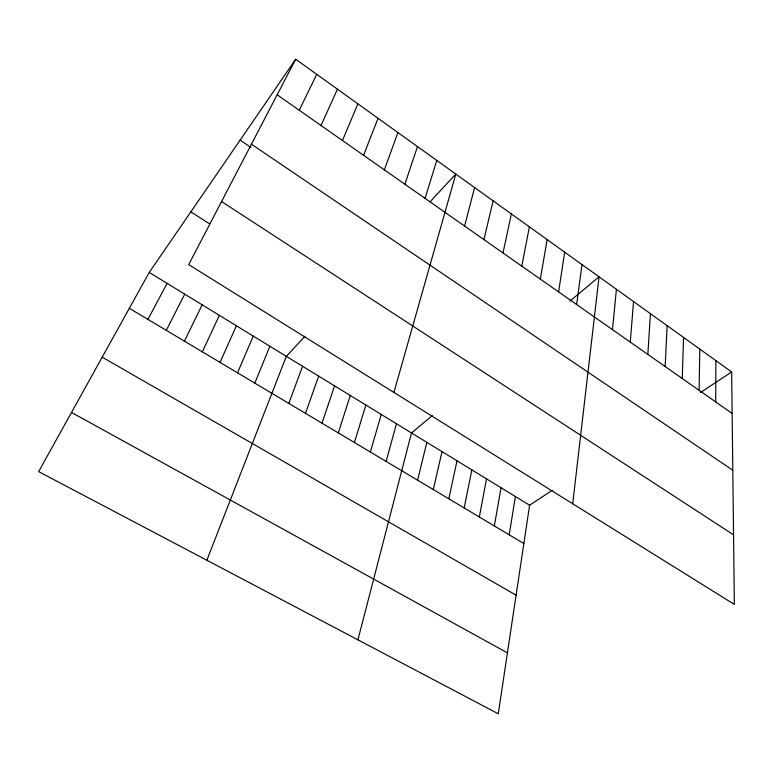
<?xml version="1.0" encoding="UTF-8"?>
<svg xmlns="http://www.w3.org/2000/svg" width="773" height="773" viewBox="0 0 773 773"><rect width="100%" height="100%" fill="white"/><g stroke="black" fill="none" stroke-linecap="round" stroke-linejoin="round"><path stroke-width="1.16" d="M715.74 401.96L715.846 360.585M699.111 390.307L699.816 349.087M682.25 378.509L683.574 337.443M665.167 366.537L667.118 325.636M647.842 354.401L650.441 313.683M630.275 342.101L633.551 301.557M612.467 329.627L616.419 289.276M572.706 503.764L599.065 276.821L569.798 301.18M576.629 304.523L581.992 264.579M552.26 490.285L529.611 505.233L498.276 713.779L38.65 471.617L149.247 272.444L295.682 59.221L731.664 371.939L734.35 604.418L188.709 264.637L295.682 59.221M558.599 291.894L564.686 252.172M509.185 534.79L515.407 496.537M540.327 279.101L547.149 239.591M494.343 525.94L501.039 487.744M479.337 516.992L486.526 478.864M521.794 266.115L529.379 226.847M464.167 507.948L471.849 469.878M503.001 252.955L511.368 213.918M448.823 498.798L457.017 460.795M433.295 489.551L442.011 451.616M483.937 239.601L493.106 200.825M417.604 480.188L426.841 442.34M464.592 226.054L474.593 187.539M357.918 639.831L411.507 432.948L432.358 415.594M386.133 461.423L396.452 423.739M393.911 392.423L455.819 174.08L429.972 201.869M370.373 452.021L381.244 414.425M354.43 442.523L365.851 405.013M425.073 198.371L436.784 160.426M338.303 432.909L350.304 395.486M404.878 184.225L417.478 146.58M321.993 423.179L334.574 385.862M305.49 413.342L318.669 376.132M384.374 169.876L397.902 132.541M288.793 403.39L302.591 366.286M363.571 155.305L378.045 118.288M206.855 560.241L286.319 356.334L305.006 336.245M254.819 383.128L269.874 346.265M342.458 140.512L357.899 103.843M237.533 372.828L253.235 336.081M220.034 362.392L236.403 325.781M321.027 125.497L337.463 89.185M202.333 351.831L219.377 315.365M299.267 110.259L316.727 74.314M184.409 341.154L202.149 304.823M166.272 330.342L184.728 294.155M147.914 319.394L167.094 283.362M700.386 392.578L731.664 371.939M71.512 412.444L507.426 652.866M102.2 357.165L516.093 595.171M129.333 308.311L523.852 543.535M149.247 272.444L529.611 505.233M190.854 211.87L209.647 223.909M221.571 201.531L733.548 534.839M251.428 144.203L732.804 470.245M240.132 140.116L251.061 147.508M277.169 94.779L732.147 413.449"/></g></svg>
